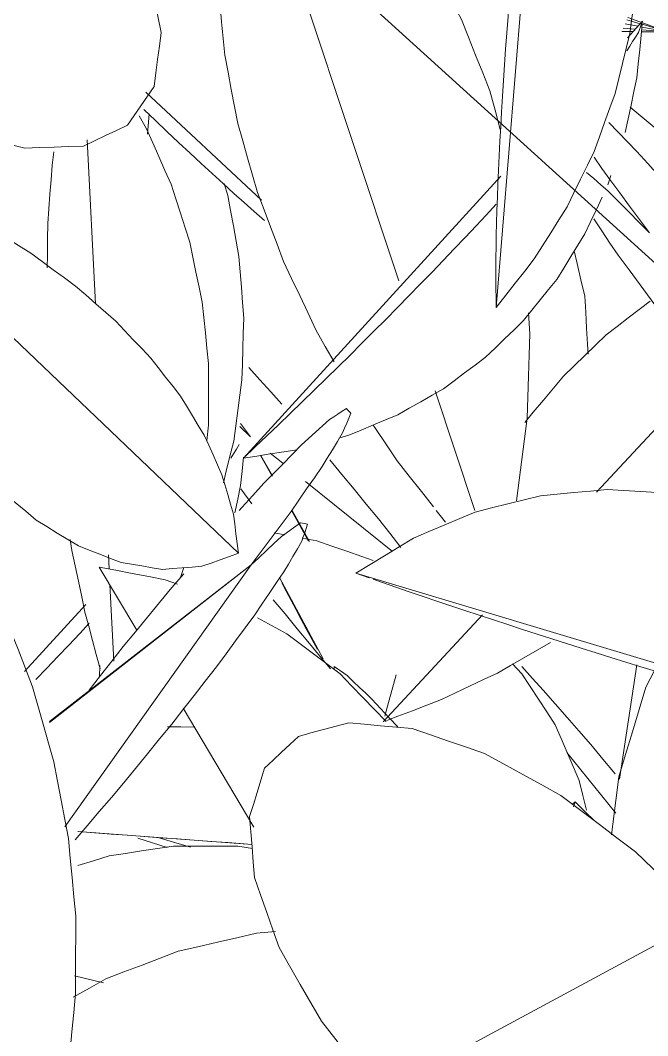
# Model space of a CAD drawing. Header units: metres. Extents: x 13.9 to 26.7, y -0.2 to 3.2.
# Drawn here: x 16.6161 to 16.6561, y 1.4507 to 1.5154 of the extents above; entities that cross this region are included whole.
import ezdxf

# ---------------------------------------------------------------- set-up
doc = ezdxf.new("R2010")
doc.units = ezdxf.units.M
doc.layers.add('Importações nas famílias', color=10, linetype='Continuous', lineweight=5)
doc.layers.add('Vegetação', color=7, linetype='Continuous', lineweight=5)

# ---------------------------------------------------------------- blocks, each defined once
blk = doc.blocks.new('Planta_pergolado_12200 - plantas pergolado_skp_Component_12-V332-Corte 1')
at = {"layer": 'Importações nas famílias'}
for p, q in [((16.62667, 1.518092), (16.6259, 1.518595)), ((16.631493, 1.503954), (16.624101, 1.510831))]:
    blk.add_line(p, q, dxfattribs=at)
at = {"layer": 'Importações nas famílias', "flags": 128}
for points in [[(16.62878, 1.516343), (16.628077, 1.516926), (16.627373, 1.517509), (16.62667, 1.518092)], [(16.623978, 1.509726), (16.624717, 1.50903), (16.625455, 1.508334), (16.626193, 1.507638), (16.626931, 1.506942)], [(16.626931, 1.506942), (16.627631, 1.5063), (16.628331, 1.505659), (16.629031, 1.505017), (16.629731, 1.504375)], [(16.629731, 1.504375), (16.630376, 1.503803), (16.631021, 1.503231), (16.631666, 1.502659)]]:
    blk.add_lwpolyline(points, dxfattribs=at)
blk = doc.blocks.new('Planta_pergolado_12200 - plantas pergolado_skp_Component_12-V333-Corte 1')
at = {"layer": 'Importações nas famílias'}
for p, q in [((16.62416, 1.508501), (16.623681, 1.509333)), ((16.6209, 1.497347), (16.620361, 1.507804)), ((16.618241, 1.507035), (16.618129, 1.506192)), ((16.628007, 1.48862), (16.628107, 1.489604)), ((16.619282, 1.482314), (16.619397, 1.481602)), ((16.621773, 1.480431), (16.621726, 1.481341)), ((16.626324, 1.479886), (16.626522, 1.480523)), ((16.622076, 1.47455), (16.621823, 1.479447))]:
    blk.add_line(p, q, dxfattribs=at)
at = {"layer": 'Importações nas famílias', "flags": 128}
for points in [[(16.625719, 1.504968), (16.625329, 1.505851), (16.624939, 1.506735), (16.62455, 1.507618), (16.62416, 1.508501)], [(16.618129, 1.506192), (16.618063, 1.505259), (16.617996, 1.504325), (16.61793, 1.503391), (16.617864, 1.502458)], [(16.626904, 1.50127), (16.626608, 1.502195), (16.626311, 1.503119), (16.626015, 1.504044), (16.625719, 1.504968)], [(16.617864, 1.502458), (16.617846, 1.501456), (16.617828, 1.500453), (16.617814, 1.499627)], [(16.627702, 1.497448), (16.627503, 1.498404), (16.627303, 1.499359), (16.627104, 1.500315), (16.626904, 1.50127)], [(16.628105, 1.493545), (16.628004, 1.494521), (16.627904, 1.495497), (16.627803, 1.496473), (16.627702, 1.497448)], [(16.628107, 1.489604), (16.628106, 1.490589), (16.628106, 1.491575), (16.628105, 1.49256), (16.628105, 1.493545)], [(16.619397, 1.481602), (16.619604, 1.480622), (16.61981, 1.479642), (16.620017, 1.478662), (16.620224, 1.477682)], [(16.620224, 1.477682), (16.620465, 1.476779), (16.620706, 1.475876), (16.620947, 1.474973), (16.621188, 1.474069)]]:
    blk.add_lwpolyline(points, dxfattribs=at)
blk = doc.blocks.new('Planta_pergolado_12200 - plantas pergolado_skp_Component_16-V335-Corte 1')
for name in ['Planta_pergolado_12200 - plantas pergolado_skp_Component_12-V332-Corte 1', 'Planta_pergolado_12200 - plantas pergolado_skp_Component_12-V333-Corte 1']:
    blk.add_blockref(name, (0, 0))
blk = doc.blocks.new('Planta_pergolado_12200 - plantas pergolado_skp_Component_12-V346-Corte 1')
at = {"layer": 'Importações nas famílias'}
for q in [(16.651314, 1.465429), (16.651382, 1.465254)]:
    blk.add_line((16.651494, 1.465573), q, dxfattribs=at)
at = {"layer": 'Importações nas famílias', "flags": 128}
blk.add_lwpolyline([(16.652727, 1.464366), (16.652111, 1.46497), (16.651494, 1.465573)], dxfattribs=at)
blk = doc.blocks.new('Planta_pergolado_12200 - plantas pergolado_skp_Component_12-V347-Corte 1')
at = {"layer": 'Importações nas famílias'}
for p, q in [((16.630907, 1.462596), (16.62998, 1.462745)), ((16.619569, 1.454471), (16.621411, 1.454023))]:
    blk.add_line(p, q, dxfattribs=at)
at = {"layer": 'Importações nas famílias', "flags": 128}
for points in [[(16.625883, 1.462754), (16.624857, 1.462599), (16.623831, 1.462443), (16.622805, 1.462288), (16.621779, 1.462133)], [(16.62998, 1.462745), (16.628956, 1.462747), (16.627931, 1.462749), (16.626907, 1.462752), (16.625883, 1.462754)], [(16.621779, 1.462133), (16.620775, 1.461824), (16.619771, 1.461515)]]:
    blk.add_lwpolyline(points, dxfattribs=at)
blk = doc.blocks.new('Planta_pergolado_12200 - plantas pergolado_skp_Component_12-V348-Corte 1')
at = {"layer": 'Importações nas famílias'}
for p, q in [((16.621138, 1.480553), (16.623536, 1.476516)), ((16.626125, 1.479464), (16.625341, 1.479743)), ((16.626489, 1.471545), (16.630999, 1.463952))]:
    blk.add_line(p, q, dxfattribs=at)
at = {"layer": 'Importações nas famílias', "flags": 128}
for points in [[(16.625341, 1.479743), (16.62429, 1.479946), (16.623239, 1.480148), (16.622189, 1.480351), (16.621138, 1.480553)], [(16.633109, 1.476293), (16.632172, 1.476798), (16.631236, 1.477303)], [(16.636492, 1.473735), (16.635646, 1.474374), (16.634801, 1.475014), (16.633955, 1.475654), (16.633109, 1.476293)], [(16.639433, 1.470696), (16.638698, 1.471456), (16.637963, 1.472215), (16.637228, 1.472975), (16.636492, 1.473735)]]:
    blk.add_lwpolyline(points, dxfattribs=at)
blk = doc.blocks.new('Planta_pergolado_12200 - plantas pergolado_skp_Component_17-V349-Corte 1')
at = {"layer": 'Importações nas famílias'}
blk.add_line((16.632232, 1.478451), (16.632992, 1.477558), dxfattribs=at)
at = {"layer": 'Importações nas famílias', "flags": 128}
for points in [[(16.632992, 1.477558), (16.633767, 1.47662), (16.634541, 1.475681), (16.635315, 1.474743), (16.63588, 1.474059)], [(16.636104, 1.474008), (16.63611, 1.474109), (16.636117, 1.474211)], [(16.636117, 1.474211), (16.636325, 1.474067), (16.636532, 1.473923), (16.63674, 1.47378), (16.636947, 1.473636)], [(16.636947, 1.473636), (16.637341, 1.473257), (16.637735, 1.472878), (16.638129, 1.472499), (16.638523, 1.472119)], [(16.638523, 1.472119), (16.639076, 1.471531), (16.639629, 1.470942), (16.640183, 1.470353)]]:
    blk.add_lwpolyline(points, dxfattribs=at)
blk = doc.blocks.new('Planta_pergolado_12200 - plantas pergolado_skp_Component_16-V350-Corte 1')
for name in ['Planta_pergolado_12200 - plantas pergolado_skp_Component_12-V348-Corte 1', 'Planta_pergolado_12200 - plantas pergolado_skp_Component_17-V349-Corte 1', 'Planta_pergolado_12200 - plantas pergolado_skp_Component_12-V346-Corte 1', 'Planta_pergolado_12200 - plantas pergolado_skp_Component_12-V347-Corte 1']:
    blk.add_blockref(name, (0, 0))
blk = doc.blocks.new('Planta_pergolado_12200 - plantas pergolado_skp_-3067429-Corte 1')
for name in ['Planta_pergolado_12200 - plantas pergolado_skp_Component_16-V335-Corte 1', 'Planta_pergolado_12200 - plantas pergolado_skp_Component_16-V350-Corte 1']:
    blk.add_blockref(name, (0, 0))
blk = doc.blocks.new('Planta_pergolado_12200 - plantas pergolado_skp_Component_12-V187-Corte 1')
at = {"layer": 'Importações nas famílias'}
for p, q in [((16.608868, 0.840144), (16.613691, 0.833821)), ((16.617053, 0.829415), (16.642806, 0.79566)), ((16.631887, 0.827547), (16.631008, 0.828565)), ((16.641702, 0.810343), (16.641275, 0.811533))]:
    blk.add_line(p, q, dxfattribs=at)
at = {"layer": 'Importações nas famílias', "flags": 128}
for points in [[(16.612388, 0.839442), (16.611215, 0.839676), (16.610041, 0.83991), (16.608868, 0.840144)], [(16.622764, 0.835165), (16.621631, 0.835757), (16.620497, 0.83635), (16.619364, 0.836943)], [(16.627057, 0.832151), (16.625984, 0.832904), (16.624911, 0.833658), (16.623838, 0.834411), (16.622764, 0.835165)], [(16.631008, 0.828565), (16.63002, 0.829462), (16.629032, 0.830358), (16.628045, 0.831255), (16.627057, 0.832151)], [(16.642784, 0.805353), (16.642513, 0.806601), (16.642243, 0.807848), (16.641972, 0.809096), (16.641702, 0.810343)], [(16.643155, 0.80042), (16.643062, 0.801654), (16.642969, 0.802887), (16.642877, 0.80412), (16.642784, 0.805353)], [(16.642806, 0.79566), (16.642893, 0.79685), (16.64298, 0.79804), (16.643068, 0.79923), (16.643155, 0.80042)]]:
    blk.add_lwpolyline(points, dxfattribs=at)
blk = doc.blocks.new('Planta_pergolado_12200 - plantas pergolado_skp_Component_17-V491-Corte 1')
at = {"layer": 'Importações nas famílias'}
blk.add_line((16.638959, 1.446932), (16.659706, 1.458125), dxfattribs=at)
at = {"layer": 'Importações nas famílias', "flags": 128}
for points in [[(16.63705, 1.470615), (16.636247, 1.470399), (16.635444, 1.470184), (16.634641, 1.469968), (16.633838, 1.469753)], [(16.6411, 1.470244), (16.640088, 1.470336), (16.639075, 1.470429), (16.638063, 1.470522), (16.63705, 1.470615)], [(16.645711, 1.468665), (16.644558, 1.46906), (16.643406, 1.469455), (16.642253, 1.469849), (16.6411, 1.470244)], [(16.633838, 1.469753), (16.633298, 1.469244), (16.632759, 1.468735), (16.63222, 1.468226), (16.631681, 1.467718)], [(16.650569, 1.465988), (16.649354, 1.466657), (16.64814, 1.467326), (16.646926, 1.467996), (16.645711, 1.468665)], [(16.631681, 1.467718), (16.631442, 1.46695), (16.631204, 1.466182), (16.630965, 1.465415), (16.630727, 1.464647)], [(16.655342, 1.462392), (16.654149, 1.463291), (16.652955, 1.46419), (16.651762, 1.465089), (16.650569, 1.465988)], [(16.630727, 1.464647), (16.630805, 1.463673), (16.630884, 1.462699), (16.630962, 1.461725), (16.631041, 1.460751)], [(16.659706, 1.458125), (16.658615, 1.459192), (16.657524, 1.460259), (16.656433, 1.461326), (16.655342, 1.462392)], [(16.631041, 1.460751), (16.631431, 1.459636), (16.631821, 1.458522), (16.632211, 1.457408), (16.632601, 1.456294)], [(16.632601, 1.456294), (16.633276, 1.455116), (16.633952, 1.453937), (16.634627, 1.452759), (16.635302, 1.45158)], [(16.635302, 1.45158), (16.636216, 1.450418), (16.63713, 1.449256), (16.638045, 1.448094), (16.638959, 1.446932)]]:
    blk.add_lwpolyline(points, dxfattribs=at)
blk = doc.blocks.new('Planta_pergolado_12200 - plantas pergolado_skp_Component_16-V492-Corte 1')
for name, p in [('Planta_pergolado_12200 - plantas pergolado_skp_Component_17-V491-Corte 1', (0, 0)), ('Planta_pergolado_12200 - plantas pergolado_skp_Component_12-V187-Corte 1', (0, 0.610611))]:
    blk.add_blockref(name, p)
blk = doc.blocks.new('Planta_pergolado_12200 - plantas pergolado_skp_Component_12-V120-Corte 1')
at = {"layer": 'Importações nas famílias'}
for p, q in [((16.76174, 0.54375), (16.75397, 0.599034)), ((16.755746, 0.596755), (16.756338, 0.595996)), ((16.756338, 0.595996), (16.75688, 0.595076))]:
    blk.add_line(p, q, dxfattribs=at)
at = {"layer": 'Importações nas famílias', "flags": 128}
for points in [[(16.756939, 0.59516), (16.756196, 0.596129), (16.755454, 0.597097), (16.754712, 0.598065), (16.75397, 0.599034)], [(16.759547, 0.590984), (16.758895, 0.592028), (16.758243, 0.593072), (16.757591, 0.594116), (16.756939, 0.59516)], [(16.761766, 0.586552), (16.761211, 0.58766), (16.760656, 0.588768), (16.760102, 0.589876), (16.759547, 0.590984)], [(16.763571, 0.581913), (16.763119, 0.583073), (16.762668, 0.584232), (16.762217, 0.585392), (16.761766, 0.586552)], [(16.764941, 0.577118), (16.764599, 0.578317), (16.764256, 0.579516), (16.763913, 0.580714), (16.763571, 0.581913)], [(16.765863, 0.572222), (16.765632, 0.573446), (16.765402, 0.57467), (16.765172, 0.575894), (16.764941, 0.577118)], [(16.766324, 0.567278), (16.766209, 0.568514), (16.766094, 0.56975), (16.765978, 0.570986), (16.765863, 0.572222)], [(16.766322, 0.562341), (16.766322, 0.563575), (16.766323, 0.56481), (16.766324, 0.566044), (16.766324, 0.567278)], [(16.765854, 0.557466), (16.765971, 0.558685), (16.766088, 0.559904), (16.766205, 0.561123), (16.766322, 0.562341)], [(16.764927, 0.552708), (16.765159, 0.553898), (16.76539, 0.555087), (16.765622, 0.556277), (16.765854, 0.557466)], [(16.76355, 0.548119), (16.763895, 0.549266), (16.764239, 0.550413), (16.764583, 0.551561), (16.764927, 0.552708)], [(16.76174, 0.54375), (16.762193, 0.544842), (16.762645, 0.545934), (16.763098, 0.547027), (16.76355, 0.548119)]]:
    blk.add_lwpolyline(points, dxfattribs=at)
blk = doc.blocks.new('Planta_pergolado_12200 - plantas pergolado_skp_Component_17-V505-Corte 1')
at = {"layer": 'Importações nas famílias', "flags": 128}
for points in [[(16.625085, 1.514639), (16.62488, 1.515678), (16.624675, 1.516716), (16.62447, 1.517755)], [(16.624635, 1.511209), (16.624747, 1.512067), (16.62486, 1.512924), (16.624972, 1.513781), (16.625085, 1.514639)], [(16.622946, 1.508739), (16.623368, 1.509357), (16.623791, 1.509974), (16.624213, 1.510592), (16.624635, 1.511209)], [(16.611965, 1.508376), (16.613071, 1.5081), (16.614177, 1.507824), (16.615282, 1.507548), (16.616388, 1.507272)], [(16.620133, 1.507396), (16.620836, 1.507732), (16.62154, 1.508068), (16.622243, 1.508403), (16.622946, 1.508739)], [(16.616388, 1.507272), (16.617324, 1.507303), (16.61826, 1.507334), (16.619197, 1.507365), (16.620133, 1.507396)]]:
    blk.add_lwpolyline(points, dxfattribs=at)
blk = doc.blocks.new('Planta_pergolado_12200 - plantas pergolado_skp_Component_16-V506-Corte 1')
for name, p in [('Planta_pergolado_12200 - plantas pergolado_skp_Component_17-V505-Corte 1', (0, 0)), ('Planta_pergolado_12200 - plantas pergolado_skp_Component_12-V120-Corte 1', (-0.146689, 0.891008))]:
    blk.add_blockref(name, p)
blk = doc.blocks.new('Planta_pergolado_12200 - plantas pergolado_skp_-V514-Corte 1')
at = {"layer": 'Importações nas famílias'}
blk.add_line((16.620756, 1.532508), (16.673502, 1.484531), dxfattribs=at)
for name in ['Planta_pergolado_12200 - plantas pergolado_skp_Component_16-V506-Corte 1', 'Planta_pergolado_12200 - plantas pergolado_skp_Component_16-V492-Corte 1']:
    blk.add_blockref(name, (0, 0))
blk = doc.blocks.new('Planta_pergolado_12200 - plantas pergolado_skp_-3067431-Corte 1')
blk.add_blockref('Planta_pergolado_12200 - plantas pergolado_skp_-V514-Corte 1', (0, 0))
blk = doc.blocks.new('Planta_pergolado_12200 - plantas pergolado_skp_-3067432-Corte 1')
for name in ['Planta_pergolado_12200 - plantas pergolado_skp_-3067431-Corte 1', 'Planta_pergolado_12200 - plantas pergolado_skp_-3067429-Corte 1']:
    blk.add_blockref(name, (0, 0))
blk = doc.blocks.new('Planta_pergolado_12200 - plantas pergolado_skp_Component_12-V627-Corte 1')
at = {"layer": 'Importações nas famílias'}
for q in [(16.670181, 1.470366), (16.638357, 1.479862)]:
    blk.add_line((16.63751, 1.480156), q, dxfattribs=at)
at = {"layer": 'Importações nas famílias', "flags": 128}
for points in [[(16.649272, 1.485103), (16.648234, 1.484842), (16.647196, 1.484582), (16.646158, 1.484321), (16.64512, 1.484061)], [(16.653527, 1.4855), (16.652463, 1.485401), (16.651399, 1.485301), (16.650335, 1.485202), (16.649272, 1.485103)], [(16.657785, 1.485243), (16.656721, 1.485307), (16.655656, 1.485371), (16.654591, 1.485436), (16.653527, 1.4855)], [(16.64512, 1.484061), (16.644132, 1.483645), (16.643144, 1.48323), (16.642156, 1.482814), (16.641168, 1.482399)], [(16.641168, 1.482399), (16.640254, 1.481838), (16.639339, 1.481277), (16.638425, 1.480717), (16.63751, 1.480156)], [(16.638605, 1.479776), (16.639204, 1.479568), (16.640051, 1.479275), (16.640898, 1.478981)], [(16.640898, 1.478981), (16.641786, 1.478682), (16.642673, 1.478382), (16.643561, 1.478083), (16.644448, 1.477784)], [(16.644448, 1.477784), (16.645366, 1.477483), (16.646284, 1.477181), (16.647202, 1.47688), (16.64812, 1.476578)], [(16.64812, 1.476578), (16.649059, 1.476278), (16.649997, 1.475978), (16.650936, 1.475678), (16.651874, 1.475378)], [(16.651874, 1.475378), (16.652823, 1.475082), (16.653771, 1.474786), (16.654719, 1.47449), (16.655668, 1.474195)], [(16.655668, 1.474195), (16.656616, 1.473907), (16.657564, 1.473619), (16.658511, 1.473331), (16.659459, 1.473043)]]:
    blk.add_lwpolyline(points, dxfattribs=at)
blk = doc.blocks.new('Planta_pergolado_12200 - plantas pergolado_skp_Component_17-V630-Corte 1')
at = {"layer": 'Importações nas famílias', "flags": 128}
for points in [[(16.653629, 1.508899), (16.654226, 1.508287), (16.654822, 1.507675), (16.655419, 1.507063)], [(16.655419, 1.507063), (16.656124, 1.506287), (16.656829, 1.50551), (16.657535, 1.504734), (16.65824, 1.503957)], [(16.653694, 1.505266), (16.653198, 1.505982), (16.652701, 1.506699)], [(16.652208, 1.505725), (16.652669, 1.505329), (16.65313, 1.504933), (16.653591, 1.504536)], [(16.656231, 1.501864), (16.655597, 1.502715), (16.654962, 1.503565), (16.654328, 1.504415), (16.653694, 1.505266)], [(16.653591, 1.504536), (16.654251, 1.503868), (16.654911, 1.5032), (16.655571, 1.502532), (16.656231, 1.501864)], [(16.654223, 1.500452), (16.653705, 1.501219), (16.653186, 1.501987), (16.652668, 1.502754)], [(16.657039, 1.496644), (16.656335, 1.497596), (16.655631, 1.498548), (16.654927, 1.4995), (16.654223, 1.500452)]]:
    blk.add_lwpolyline(points, dxfattribs=at)
blk = doc.blocks.new('Planta_pergolado_12200 - plantas pergolado_skp_Component_16-V631-Corte 1')
for name in ['Planta_pergolado_12200 - plantas pergolado_skp_Component_17-V630-Corte 1', 'Planta_pergolado_12200 - plantas pergolado_skp_Component_12-V627-Corte 1']:
    blk.add_blockref(name, (0, 0))
blk = doc.blocks.new('Planta_pergolado_12200 - plantas pergolado_skp_-3067436-Corte 1')
blk.add_blockref('Planta_pergolado_12200 - plantas pergolado_skp_Component_16-V631-Corte 1', (0, 0))
blk = doc.blocks.new('Planta_pergolado_12200 - plantas pergolado_skp_Component_12-V784-Corte 1')
at = {"layer": 'Importações nas famílias'}
blk.add_line((16.624869, 1.463299), (16.626948, 1.462676), dxfattribs=at)
at = {"layer": 'Importações nas famílias', "flags": 128}
blk.add_lwpolyline([(16.623601, 1.463262), (16.62454, 1.462961), (16.625478, 1.462661)], dxfattribs=at)
blk = doc.blocks.new('Planta_pergolado_12200 - plantas pergolado_skp_Component_12-V785-Corte 1')
at = {"layer": 'Importações nas famílias'}
for p, q in [((16.632976, 1.482604), (16.632301, 1.482729)), ((16.635019, 1.482227), (16.634073, 1.482402)), ((16.632632, 1.479892), (16.635414, 1.474706)), ((16.632784, 1.479554), (16.633065, 1.479023)), ((16.648094, 1.473743), (16.647497, 1.474389))]:
    blk.add_line(p, q, dxfattribs=at)
at = {"layer": 'Importações nas famílias', "flags": 128}
for points in [[(16.638605, 1.480974), (16.637881, 1.481227), (16.636927, 1.481561), (16.635973, 1.481894), (16.635019, 1.482227)], [(16.633065, 1.479023), (16.633385, 1.478421), (16.633705, 1.477819), (16.634025, 1.477217), (16.634344, 1.476615)], [(16.634344, 1.476615), (16.634699, 1.47595), (16.635054, 1.475285)], [(16.650209, 1.470496), (16.64968, 1.471308), (16.649152, 1.472119), (16.648623, 1.472931), (16.648094, 1.473743)], [(16.651745, 1.466936), (16.651361, 1.467826), (16.650977, 1.468716), (16.650593, 1.469606), (16.650209, 1.470496)], [(16.652206, 1.465041), (16.651976, 1.465989), (16.651745, 1.466936)]]:
    blk.add_lwpolyline(points, dxfattribs=at)
blk = doc.blocks.new('Planta_pergolado_12200 - plantas pergolado_skp_Component_17-V786-Corte 1')
at = {"layer": 'Importações nas famílias'}
for p, q in [((16.630773, 1.488848), (16.630139, 1.489698)), ((16.630113, 1.489516), (16.630773, 1.488848)), ((16.632164, 1.486359), (16.631431, 1.48767)), ((16.632177, 1.486375), (16.631441, 1.487672)), ((16.632838, 1.487185), (16.632047, 1.487822)), ((16.639847, 1.481538), (16.634299, 1.486008)), ((16.630878, 1.484579), (16.630174, 1.485531)), ((16.634483, 1.482207), (16.633393, 1.484158)), ((16.634554, 1.482189), (16.633436, 1.484158)), ((16.650953, 1.468716), (16.654084, 1.464861))]:
    blk.add_line(p, q, dxfattribs=at)
at = {"layer": 'Importações nas famílias', "flags": 128}
for points in [[(16.630667, 1.49327), (16.631372, 1.492494), (16.632077, 1.491717), (16.632782, 1.490941)], [(16.635843, 1.487388), (16.636616, 1.486449), (16.637389, 1.485509), (16.638163, 1.48457), (16.638936, 1.483631)], [(16.638936, 1.483631), (16.639664, 1.482704), (16.64037, 1.481807)], [(16.648082, 1.474201), (16.648769, 1.473454), (16.649456, 1.472706)], [(16.649456, 1.472706), (16.650213, 1.471836), (16.65097, 1.470965), (16.651728, 1.470095), (16.652485, 1.469224)], [(16.652485, 1.469224), (16.653261, 1.46829), (16.654037, 1.467356)]]:
    blk.add_lwpolyline(points, dxfattribs=at)
blk = doc.blocks.new('Planta_pergolado_12200 - plantas pergolado_skp_Component_16-V787-Corte 1')
for name in ['Planta_pergolado_12200 - plantas pergolado_skp_Component_17-V786-Corte 1', 'Planta_pergolado_12200 - plantas pergolado_skp_Component_12-V785-Corte 1', 'Planta_pergolado_12200 - plantas pergolado_skp_Component_12-V784-Corte 1']:
    blk.add_blockref(name, (0, 0))
blk = doc.blocks.new('Planta_pergolado_12200 - plantas pergolado_skp_Component_12-V813-Corte 1')
at = {"layer": 'Importações nas famílias'}
for p, q in [((16.663736, 1.497049), (16.666866, 1.500421)), ((16.65285, 1.485325), (16.65882, 1.491755)), ((16.660885, 1.485601), (16.661374, 1.486313)), ((16.660311, 1.48492), (16.660885, 1.485601)), ((16.639253, 1.470681), (16.645585, 1.477501))]:
    blk.add_line(p, q, dxfattribs=at)
at = {"layer": 'Importações nas famílias', "flags": 128}
for points in [[(16.666866, 1.500421), (16.666257, 1.500466), (16.665648, 1.50051), (16.665038, 1.500554)], [(16.663773, 1.50049), (16.663118, 1.500382), (16.662463, 1.500273), (16.661807, 1.500164)], [(16.666457, 1.497407), (16.666559, 1.49816), (16.666662, 1.498914), (16.666764, 1.499668), (16.666866, 1.500421)], [(16.656264, 1.497516), (16.655565, 1.496978), (16.654867, 1.49644), (16.654169, 1.495901), (16.653471, 1.495363)], [(16.665846, 1.495139), (16.66605, 1.495895), (16.666253, 1.496651), (16.666457, 1.497407)], [(16.653471, 1.495363), (16.652791, 1.494703), (16.652111, 1.494043), (16.651431, 1.493382), (16.650752, 1.492722)], [(16.650752, 1.492722), (16.650106, 1.491955), (16.649461, 1.491188), (16.648815, 1.490421), (16.648275, 1.489779)], [(16.646525, 1.473793), (16.64737, 1.474279), (16.648216, 1.474766), (16.649061, 1.475253), (16.649906, 1.47574)], [(16.640077, 1.47367), (16.639802, 1.472673), (16.639528, 1.471677), (16.639353, 1.471041)], [(16.642961, 1.4721), (16.643852, 1.472523), (16.644743, 1.472946), (16.645634, 1.47337), (16.646525, 1.473793)], [(16.639472, 1.470764), (16.64018, 1.471035), (16.641107, 1.47139), (16.642034, 1.471745), (16.642961, 1.4721)]]:
    blk.add_lwpolyline(points, dxfattribs=at)
blk = doc.blocks.new('Planta_pergolado_12200 - plantas pergolado_skp_Component_17-V814-Corte 1')
at = {"layer": 'Importações nas famílias'}
for p, q in [((16.654789, 1.515464), (16.65564, 1.515209)), ((16.654852, 1.515612), (16.657372, 1.51469)), ((16.654559, 1.514921), (16.65532, 1.514858)), ((16.654674, 1.515192), (16.655487, 1.515041)), ((16.655733, 1.514824), (16.657372, 1.51469)), ((16.65575, 1.514992), (16.657372, 1.51469)), ((16.655768, 1.515171), (16.657372, 1.51469)), ((16.655184, 1.51471), (16.654472, 1.514716)), ((16.657372, 1.51469), (16.655717, 1.514667)), ((16.657372, 1.51469), (16.655721, 1.514705)), ((16.654993, 1.509881), (16.66437, 1.502086))]:
    blk.add_line(p, q, dxfattribs=at)
blk = doc.blocks.new('Planta_pergolado_12200 - plantas pergolado_skp_Component_16-V815-Corte 1')
for name in ['Planta_pergolado_12200 - plantas pergolado_skp_Component_17-V814-Corte 1', 'Planta_pergolado_12200 - plantas pergolado_skp_Component_12-V813-Corte 1']:
    blk.add_blockref(name, (0, 0))
blk = doc.blocks.new('Planta_pergolado_12200 - plantas pergolado_skp_-3067440-Corte 1')
for name in ['Planta_pergolado_12200 - plantas pergolado_skp_Component_16-V815-Corte 1', 'Planta_pergolado_12200 - plantas pergolado_skp_Component_16-V787-Corte 1']:
    blk.add_blockref(name, (0, 0))
blk = doc.blocks.new('Planta_pergolado_12200 - plantas pergolado_skp_Component_12-V884-Corte 1')
at = {"layer": 'Importações nas famílias'}
for p, q in [((16.619773, 1.463677), (16.630898, 1.462852)), ((16.620836, 1.463602), (16.619824, 1.463677)), ((16.63039, 1.462894), (16.629328, 1.462973))]:
    blk.add_line(p, q, dxfattribs=at)
at = {"layer": 'Importações nas famílias', "flags": 128}
for points in [[(16.625486, 1.47037), (16.626348, 1.470352), (16.627208, 1.470334)], [(16.625048, 1.46329), (16.623995, 1.463368), (16.622942, 1.463446), (16.621889, 1.463524), (16.620836, 1.463602)], [(16.629328, 1.462973), (16.628258, 1.463052), (16.627188, 1.463131), (16.626118, 1.463211), (16.625048, 1.46329)]]:
    blk.add_lwpolyline(points, dxfattribs=at)
blk = doc.blocks.new('Planta_pergolado_12200 - plantas pergolado_skp_Component_16-V886-Corte 1')
blk.add_blockref('Planta_pergolado_12200 - plantas pergolado_skp_Component_12-V884-Corte 1', (0, 0))
blk = doc.blocks.new('Planta_pergolado_12200 - plantas pergolado_skp_Component_12-V946-Corte 1')
at = {"layer": 'Importações nas famílias'}
for p, q in [((16.632553, 1.521965), (16.640237, 1.498803)), ((16.648594, 1.495422), (16.648507, 1.496761)), ((16.642564, 1.49179), (16.645096, 1.484158)), ((16.642625, 1.484158), (16.643216, 1.483405))]:
    blk.add_line(p, q, dxfattribs=at)
at = {"layer": 'Importações nas famílias', "flags": 128}
for points in [[(16.64202, 1.519542), (16.641375, 1.52041), (16.64073, 1.521278), (16.640085, 1.522146), (16.63944, 1.523014)], [(16.628769, 1.520217), (16.628762, 1.519506), (16.628752, 1.518479), (16.628743, 1.517451)], [(16.644238, 1.515482), (16.643684, 1.516497), (16.643129, 1.517512), (16.642575, 1.518527), (16.64202, 1.519542)], [(16.628743, 1.517451), (16.628842, 1.516387), (16.628942, 1.515324), (16.629042, 1.51426), (16.629142, 1.513196)], [(16.646041, 1.510928), (16.64559, 1.512067), (16.645139, 1.513205), (16.644689, 1.514343), (16.644238, 1.515482)], [(16.629142, 1.513196), (16.62935, 1.512108), (16.629557, 1.51102), (16.629765, 1.509932), (16.629973, 1.508844)], [(16.646714, 1.508459), (16.646378, 1.509694), (16.646041, 1.510928)], [(16.629973, 1.508844), (16.630287, 1.507744), (16.630601, 1.506644), (16.630915, 1.505543), (16.631229, 1.504443)], [(16.631229, 1.504443), (16.631645, 1.503343), (16.632061, 1.502243), (16.632477, 1.501143), (16.632893, 1.500042)], [(16.632893, 1.500042), (16.633407, 1.498954), (16.633921, 1.497866), (16.634435, 1.496778), (16.634949, 1.49569)], [(16.634949, 1.49569), (16.635555, 1.494627), (16.636114, 1.493646)], [(16.648426, 1.490042), (16.648468, 1.491387), (16.64851, 1.492732), (16.648552, 1.494077), (16.648594, 1.495422)], [(16.638605, 1.489606), (16.638757, 1.48938), (16.639448, 1.488353), (16.640139, 1.487325)], [(16.647746, 1.484767), (16.647916, 1.486086), (16.648086, 1.487405), (16.648256, 1.488723), (16.648426, 1.490042)], [(16.640139, 1.487325), (16.640908, 1.486345), (16.641678, 1.485365), (16.642447, 1.484385)]]:
    blk.add_lwpolyline(points, dxfattribs=at)
blk = doc.blocks.new('Planta_pergolado_12200 - plantas pergolado_skp_Component_12-V713-Corte 1')
at = {"layer": 'Importações nas famílias'}
for p, q in [((16.632383, 0.846701), (16.631163, 0.846582)), ((16.624151, 0.834055), (16.638605, 0.836401)), ((16.611557, 0.836021), (16.610817, 0.835196)), ((16.60857, 0.831526), (16.613892, 0.83239))]:
    blk.add_line(p, q, dxfattribs=at)
at = {"layer": 'Importações nas famílias', "flags": 128}
for points in [[(16.631163, 0.846582), (16.629917, 0.846295), (16.628671, 0.846008), (16.627426, 0.845721), (16.62618, 0.845434)], [(16.62618, 0.845434), (16.625023, 0.844994), (16.623866, 0.844554), (16.622708, 0.844114), (16.621551, 0.843674)], [(16.621551, 0.843674), (16.62051, 0.843091), (16.619468, 0.842508)], [(16.610817, 0.835196), (16.610255, 0.834279), (16.609693, 0.833361), (16.609132, 0.832444), (16.60857, 0.831526)], [(16.60857, 0.831526), (16.609475, 0.831268), (16.610381, 0.83101), (16.611287, 0.830752), (16.612192, 0.830495)], [(16.612192, 0.830495), (16.613175, 0.830317), (16.614157, 0.830138)], [(16.629702, 0.829672), (16.630481, 0.829772), (16.631656, 0.829924)]]:
    blk.add_lwpolyline(points, dxfattribs=at)
blk = doc.blocks.new('Planta_pergolado_12200 - plantas pergolado_skp_Component_17-V950-Corte 1')
at = {"layer": 'Importações nas famílias'}
blk.add_line((16.656, 1.472897), (16.656539, 1.473951), dxfattribs=at)
at = {"layer": 'Importações nas famílias', "flags": 128}
for points in [[(16.654273, 1.467171), (16.654705, 1.468603), (16.655136, 1.470034), (16.655568, 1.471466), (16.656, 1.472897)], [(16.653798, 1.463465), (16.653885, 1.464144), (16.654079, 1.465658), (16.654273, 1.467171)]]:
    blk.add_lwpolyline(points, dxfattribs=at)
blk = doc.blocks.new('Planta_pergolado_12200 - plantas pergolado_skp_Component_16-V951-Corte 1')
for name, p in [('Planta_pergolado_12200 - plantas pergolado_skp_Component_12-V946-Corte 1', (0, 0)), ('Planta_pergolado_12200 - plantas pergolado_skp_Component_17-V950-Corte 1', (0, 0)), ('Planta_pergolado_12200 - plantas pergolado_skp_Component_12-V713-Corte 1', (0, 0.610611))]:
    blk.add_blockref(name, p)
blk = doc.blocks.new('Planta_pergolado_12200 - plantas pergolado_skp_-V954-Corte 1')
blk.add_blockref('Planta_pergolado_12200 - plantas pergolado_skp_Component_16-V951-Corte 1', (0, 0))
blk = doc.blocks.new('Planta_pergolado_12200 - plantas pergolado_skp_-3067442-Corte 1')
for name in ['Planta_pergolado_12200 - plantas pergolado_skp_-V954-Corte 1', 'Planta_pergolado_12200 - plantas pergolado_skp_Component_16-V886-Corte 1']:
    blk.add_blockref(name, (0, 0))
blk = doc.blocks.new('Planta_pergolado_12200 - plantas pergolado_skp_-3067443-Corte 1')
for name in ['Planta_pergolado_12200 - plantas pergolado_skp_-3067442-Corte 1', 'Planta_pergolado_12200 - plantas pergolado_skp_-3067440-Corte 1', 'Planta_pergolado_12200 - plantas pergolado_skp_-3067436-Corte 1']:
    blk.add_blockref(name, (0, 0))
blk = doc.blocks.new('Planta_pergolado_12200 - plantas pergolado_skp_Component_12-V1196-Corte 1')
at = {"layer": 'Importações nas famílias'}
for p, q in [((16.655788, 1.515371), (16.65482, 1.514311)), ((16.646753, 1.505478), (16.630332, 1.487498)), ((16.65377, 1.505522), (16.653573, 1.504928)), ((16.637056, 1.488961), (16.636406, 1.488778))]:
    blk.add_line(p, q, dxfattribs=at)
at = {"layer": 'Importações nas famílias', "flags": 128}
for points in [[(16.65577, 1.51519), (16.655696, 1.514466), (16.655605, 1.513562), (16.655513, 1.512657), (16.655422, 1.511753)], [(16.655519, 1.514647), (16.655586, 1.514828), (16.655654, 1.515009), (16.655721, 1.51519), (16.655788, 1.515371)], [(16.654789, 1.513482), (16.654972, 1.513773), (16.655154, 1.514065), (16.655337, 1.514356), (16.655519, 1.514647)], [(16.655422, 1.511753), (16.655236, 1.510879), (16.655051, 1.510006), (16.654866, 1.509132), (16.654681, 1.508259)], [(16.653207, 1.504145), (16.652842, 1.503362), (16.652476, 1.50258), (16.652111, 1.501797)], [(16.645166, 1.502306), (16.645812, 1.503002), (16.646457, 1.503698)], [(16.642364, 1.499369), (16.643065, 1.500103), (16.643765, 1.500838), (16.644465, 1.501572), (16.645166, 1.502306)], [(16.652111, 1.501797), (16.651661, 1.501073), (16.65121, 1.500349), (16.65076, 1.499625), (16.65031, 1.498901)], [(16.63941, 1.496349), (16.640149, 1.497104), (16.640887, 1.497859), (16.641626, 1.498614), (16.642364, 1.499369)], [(16.65031, 1.498901), (16.649781, 1.498244), (16.649251, 1.497587), (16.648722, 1.496929), (16.648192, 1.496272)], [(16.636373, 1.493317), (16.637132, 1.494075), (16.637891, 1.494833), (16.638651, 1.495591), (16.63941, 1.496349)], [(16.648192, 1.496272), (16.647589, 1.495689), (16.646986, 1.495106), (16.646382, 1.494523), (16.645779, 1.49394)], [(16.645779, 1.49394), (16.645109, 1.493437), (16.644439, 1.492934), (16.643769, 1.492432), (16.643099, 1.491929)], [(16.633323, 1.490343), (16.634085, 1.491087), (16.634848, 1.49183), (16.63561, 1.492574), (16.636373, 1.493317)], [(16.643099, 1.491929), (16.642369, 1.491513), (16.641639, 1.491096), (16.64091, 1.49068), (16.64018, 1.490263)], [(16.630332, 1.487498), (16.63108, 1.488209), (16.631827, 1.488921), (16.632575, 1.489632), (16.633323, 1.490343)], [(16.64018, 1.490263), (16.639399, 1.489938), (16.638618, 1.489612), (16.637837, 1.489286), (16.637056, 1.488961)], [(16.633761, 1.488035), (16.632904, 1.487901), (16.632047, 1.487767), (16.631189, 1.487632), (16.630332, 1.487498)]]:
    blk.add_lwpolyline(points, dxfattribs=at)
blk = doc.blocks.new('Planta_pergolado_12200 - plantas pergolado_skp_Component_12-V1197-Corte 1')
at = {"layer": 'Importações nas famílias'}
blk.add_line((16.649751, 1.537392), (16.646449, 1.497114), dxfattribs=at)
at = {"layer": 'Importações nas famílias', "flags": 128}
for points in [[(16.651009, 1.539442), (16.651483, 1.538571), (16.651957, 1.537701)], [(16.651957, 1.537701), (16.652336, 1.536786), (16.652716, 1.535871), (16.653095, 1.534957), (16.653475, 1.534042)], [(16.649084, 1.53435), (16.649206, 1.535253), (16.649328, 1.536156), (16.649422, 1.536853)], [(16.648608, 1.53043), (16.648727, 1.53141), (16.648846, 1.53239), (16.648965, 1.53337), (16.649084, 1.53435)], [(16.653475, 1.534042), (16.653756, 1.533094), (16.654037, 1.532146), (16.654318, 1.531197), (16.654599, 1.530249)], [(16.648156, 1.526296), (16.648269, 1.527329), (16.648382, 1.528363), (16.648495, 1.529397), (16.648608, 1.53043)], [(16.654599, 1.530249), (16.654779, 1.529278), (16.654958, 1.528306), (16.655138, 1.527335), (16.655317, 1.526363)], [(16.647739, 1.522043), (16.647843, 1.523106), (16.647947, 1.524169), (16.648052, 1.525232), (16.648156, 1.526296)], [(16.655317, 1.526363), (16.655393, 1.525379), (16.655469, 1.524396), (16.655545, 1.523412), (16.655621, 1.522428)], [(16.647365, 1.517772), (16.647459, 1.51884), (16.647552, 1.519907), (16.647645, 1.520975), (16.647739, 1.522043)], [(16.655621, 1.522428), (16.655593, 1.521443), (16.655565, 1.520457), (16.655536, 1.519472), (16.655508, 1.518487)], [(16.655508, 1.518487), (16.655376, 1.517511), (16.655243, 1.516535), (16.655111, 1.515559), (16.654978, 1.514584)], [(16.647045, 1.513583), (16.647125, 1.51463), (16.647205, 1.515677), (16.647285, 1.516725), (16.647365, 1.517772)], [(16.654978, 1.514584), (16.654743, 1.513628), (16.654508, 1.512673), (16.654273, 1.511717), (16.654038, 1.510762)], [(16.646785, 1.509574), (16.64685, 1.510576), (16.646915, 1.511578), (16.64698, 1.512581), (16.647045, 1.513583)], [(16.654038, 1.510762), (16.653703, 1.509837), (16.653368, 1.508913), (16.653033, 1.507988), (16.652698, 1.507064)], [(16.646592, 1.50584), (16.64664, 1.506773), (16.646689, 1.507707), (16.646737, 1.50864), (16.646785, 1.509574)], [(16.652698, 1.507064), (16.652267, 1.50618), (16.651836, 1.505297), (16.651405, 1.504414), (16.650973, 1.503531)], [(16.64647, 1.502467), (16.6465, 1.50331), (16.646531, 1.504153), (16.646562, 1.504996), (16.646592, 1.50584)], [(16.650973, 1.503531), (16.650451, 1.502698), (16.649928, 1.501866), (16.649405, 1.501034), (16.648882, 1.500202)], [(16.646422, 1.499536), (16.646434, 1.500268), (16.646446, 1.501001), (16.646458, 1.501734), (16.64647, 1.502467)], [(16.648882, 1.500202), (16.648274, 1.49943), (16.647666, 1.498658), (16.647057, 1.497886), (16.646449, 1.497114)], [(16.646449, 1.497114), (16.646442, 1.497719), (16.646435, 1.498325), (16.646429, 1.49893), (16.646422, 1.499536)]]:
    blk.add_lwpolyline(points, dxfattribs=at)
blk = doc.blocks.new('Planta_pergolado_12200 - plantas pergolado_skp_Component_12-V1201-Corte 1')
at = {"layer": 'Importações nas famílias'}
blk.add_line((16.607673, 1.502785), (16.630016, 1.481433), dxfattribs=at)
at = {"layer": 'Importações nas famílias', "flags": 128}
for points in [[(16.608532, 1.505058), (16.609418, 1.504667), (16.610304, 1.504276)], [(16.610304, 1.504276), (16.611141, 1.503835), (16.611979, 1.503394), (16.612816, 1.502953), (16.613654, 1.502512)], [(16.613654, 1.502512), (16.614434, 1.502026), (16.615215, 1.50154), (16.615995, 1.501054), (16.616775, 1.500568)], [(16.616775, 1.500568), (16.617489, 1.500042), (16.618203, 1.499516), (16.618918, 1.498991), (16.619632, 1.498465)], [(16.607489, 1.495208), (16.607035, 1.496165), (16.606581, 1.497122), (16.606127, 1.498079), (16.605673, 1.499036)], [(16.619632, 1.498465), (16.620272, 1.497906), (16.620912, 1.497347), (16.621552, 1.496787), (16.622193, 1.496228)], [(16.622193, 1.496228), (16.622752, 1.495641), (16.623311, 1.495054), (16.62387, 1.494468), (16.624429, 1.493881)], [(16.609593, 1.491667), (16.609067, 1.492552), (16.608541, 1.493437), (16.608015, 1.494323), (16.607489, 1.495208)], [(16.624429, 1.493881), (16.624901, 1.493273), (16.625373, 1.492665), (16.625845, 1.492057), (16.626316, 1.49145)], [(16.611935, 1.488496), (16.611349, 1.489289), (16.610764, 1.490082), (16.610178, 1.490874), (16.609593, 1.491667)], [(16.626316, 1.49145), (16.626696, 1.490828), (16.627075, 1.490205), (16.627454, 1.489583), (16.627833, 1.488961)], [(16.627833, 1.488961), (16.628116, 1.488332), (16.628398, 1.487703), (16.628681, 1.487073), (16.628963, 1.486444)], [(16.61446, 1.48577), (16.613829, 1.486452), (16.613197, 1.487133), (16.612566, 1.487815), (16.611935, 1.488496)], [(16.628963, 1.486444), (16.629146, 1.485814), (16.629329, 1.485185), (16.629511, 1.484555), (16.629694, 1.483925)], [(16.617109, 1.483552), (16.616446, 1.484107), (16.615784, 1.484661), (16.615122, 1.485216), (16.61446, 1.48577)], [(16.629694, 1.483925), (16.629774, 1.483302), (16.629855, 1.482679), (16.629936, 1.482056), (16.630016, 1.481433)], [(16.619819, 1.481895), (16.619142, 1.482309), (16.618464, 1.482723), (16.617786, 1.483138), (16.617109, 1.483552)], [(16.622528, 1.480837), (16.621851, 1.481101), (16.621174, 1.481366), (16.620496, 1.48163), (16.619819, 1.481895)], [(16.630016, 1.481433), (16.629434, 1.481225), (16.628852, 1.481018), (16.628269, 1.48081), (16.627687, 1.480603)], [(16.625171, 1.480403), (16.62451, 1.480511), (16.62385, 1.48062), (16.623189, 1.480728), (16.622528, 1.480837)], [(16.627687, 1.480603), (16.627058, 1.480553), (16.626429, 1.480503), (16.6258, 1.480453), (16.625171, 1.480403)]]:
    blk.add_lwpolyline(points, dxfattribs=at)
blk = doc.blocks.new('Planta_pergolado_12200 - plantas pergolado_skp_Component_17-V1202-Corte 1')
at = {"layer": 'Importações nas famílias'}
for p, q in [((16.617966, 1.470692), (16.630833, 1.4807)), ((16.630833, 1.4807), (16.617966, 1.470634)), ((16.618951, 1.463985), (16.630833, 1.4807)), ((16.625763, 1.47924), (16.626528, 1.480128))]:
    blk.add_line(p, q, dxfattribs=at)
at = {"layer": 'Importações nas famílias', "flags": 128}
for points in [[(16.635824, 1.489969), (16.636092, 1.490141), (16.636361, 1.490313), (16.63663, 1.490484), (16.636898, 1.490656)], [(16.637182, 1.49036), (16.637051, 1.490046), (16.636919, 1.489731), (16.636787, 1.489417), (16.636656, 1.489102)], [(16.636898, 1.490656), (16.636969, 1.490582), (16.63704, 1.490508), (16.637111, 1.490434), (16.637182, 1.49036)], [(16.634032, 1.488347), (16.63448, 1.488752), (16.634928, 1.489158), (16.635376, 1.489563), (16.635824, 1.489969)], [(16.636656, 1.489102), (16.636331, 1.488568), (16.636006, 1.488035), (16.63568, 1.487501), (16.635355, 1.486967)], [(16.631644, 1.485899), (16.632241, 1.486511), (16.632838, 1.487123), (16.633435, 1.487735), (16.634032, 1.488347)], [(16.635355, 1.486967), (16.634859, 1.486251), (16.634362, 1.485535), (16.633866, 1.484818), (16.633369, 1.484102)], [(16.630063, 1.484158), (16.630234, 1.484346), (16.630939, 1.485122), (16.631644, 1.485899)], [(16.633369, 1.484102), (16.632735, 1.483251), (16.632101, 1.482401), (16.631467, 1.48155), (16.630833, 1.4807)], [(16.632755, 1.482498), (16.633062, 1.482718), (16.633368, 1.482938), (16.633674, 1.483158), (16.633981, 1.483378)], [(16.633981, 1.483378), (16.634092, 1.483353), (16.634203, 1.483329), (16.634315, 1.483304), (16.634426, 1.483279)], [(16.634426, 1.483279), (16.634335, 1.483012), (16.634243, 1.482744), (16.634152, 1.482477), (16.634061, 1.482209)], [(16.630833, 1.4807), (16.631313, 1.481149), (16.631794, 1.481599), (16.632275, 1.482049), (16.632755, 1.482498)], [(16.634061, 1.482209), (16.633773, 1.481717), (16.633485, 1.481224), (16.633197, 1.480732), (16.632909, 1.48024)], [(16.632909, 1.48024), (16.632445, 1.479556), (16.63198, 1.478873), (16.631516, 1.478189), (16.631051, 1.477506)], [(16.62267, 1.475483), (16.623443, 1.476422), (16.624217, 1.477362), (16.62499, 1.478301), (16.625763, 1.47924)], [(16.631051, 1.477506), (16.630441, 1.476678), (16.629831, 1.47585), (16.629222, 1.475022), (16.628612, 1.474194)], [(16.620485, 1.472704), (16.621213, 1.47363), (16.621942, 1.474556), (16.62267, 1.475483)], [(16.628612, 1.474194), (16.627898, 1.473278), (16.627185, 1.472361), (16.626472, 1.471445), (16.625758, 1.470529)], [(16.625758, 1.470529), (16.62499, 1.469587), (16.624221, 1.468645), (16.623453, 1.467703), (16.622684, 1.466761)], [(16.622684, 1.466761), (16.621913, 1.465858), (16.621142, 1.464955), (16.620371, 1.464051), (16.6196, 1.463148)]]:
    blk.add_lwpolyline(points, dxfattribs=at)
blk = doc.blocks.new('Planta_pergolado_12200 - plantas pergolado_skp_Component_16-V1203-Corte 1')
for name in ['Planta_pergolado_12200 - plantas pergolado_skp_Component_12-V1197-Corte 1', 'Planta_pergolado_12200 - plantas pergolado_skp_Component_12-V1196-Corte 1', 'Planta_pergolado_12200 - plantas pergolado_skp_Component_12-V1201-Corte 1', 'Planta_pergolado_12200 - plantas pergolado_skp_Component_17-V1202-Corte 1']:
    blk.add_blockref(name, (0, 0))
blk = doc.blocks.new('Planta_pergolado_12200 - plantas pergolado_skp_-V1263-Corte 1')
blk.add_blockref('Planta_pergolado_12200 - plantas pergolado_skp_Component_16-V1203-Corte 1', (0, 0))
blk = doc.blocks.new('Planta_pergolado_12200 - plantas pergolado_skp_Component_12-V1307-Corte 1')
at = {"layer": 'Importações nas famílias'}
for p, q in [((16.620281, 1.478164), (16.616368, 1.47388)), ((16.619898, 1.476311), (16.620504, 1.476964))]:
    blk.add_line(p, q, dxfattribs=at)
at = {"layer": 'Importações nas famílias', "flags": 128}
for points in [[(16.629521, 1.487487), (16.629704, 1.487779), (16.629886, 1.48807), (16.630069, 1.488361)], [(16.630337, 1.487567), (16.630245, 1.486662), (16.630154, 1.485758)], [(16.630154, 1.485758), (16.629969, 1.484884), (16.629783, 1.484011)], [(16.617097, 1.473374), (16.617797, 1.474109), (16.618497, 1.474843), (16.619198, 1.475577), (16.619898, 1.476311)]]:
    blk.add_lwpolyline(points, dxfattribs=at)
blk = doc.blocks.new('Planta_pergolado_12200 - plantas pergolado_skp_Component_12-V1308-Corte 1')
at = {"layer": 'Importações nas famílias'}
for p, q in [((16.624325, 1.509466), (16.624218, 1.50816)), ((16.629105, 1.505017), (16.629331, 1.504254)), ((16.621154, 1.473555), (16.621166, 1.474274))]:
    blk.add_line(p, q, dxfattribs=at)
at = {"layer": 'Importações nas famílias', "flags": 128}
for points in [[(16.629331, 1.504254), (16.629511, 1.503283), (16.62969, 1.502311), (16.62987, 1.50134), (16.63005, 1.500368)], [(16.63005, 1.500368), (16.630126, 1.499385), (16.630202, 1.498401), (16.630278, 1.497417), (16.630354, 1.496433)], [(16.630354, 1.496433), (16.630325, 1.495448), (16.630297, 1.494462), (16.630269, 1.493477), (16.63024, 1.492492)], [(16.63024, 1.492492), (16.630108, 1.491516), (16.629975, 1.49054), (16.629843, 1.489565), (16.629711, 1.488589)], [(16.629711, 1.488589), (16.629475, 1.487633), (16.62924, 1.486678), (16.629055, 1.485925)]]:
    blk.add_lwpolyline(points, dxfattribs=at)
blk = doc.blocks.new('Planta_pergolado_12200 - plantas pergolado_skp_Component_16-V1314-Corte 1')
for name in ['Planta_pergolado_12200 - plantas pergolado_skp_Component_12-V1308-Corte 1', 'Planta_pergolado_12200 - plantas pergolado_skp_Component_12-V1307-Corte 1']:
    blk.add_blockref(name, (0, 0))
blk = doc.blocks.new('Planta_pergolado_12200 - plantas pergolado_skp_-V1378-Corte 1')
blk.add_blockref('Planta_pergolado_12200 - plantas pergolado_skp_Component_16-V1314-Corte 1', (0, 0))
blk = doc.blocks.new('Planta_pergolado_12200 - plantas pergolado_skp_Component_12-V1440-Corte 1')
at = {"layer": 'Importações nas famílias'}
for p, q in [((16.659978, 1.504326), (16.659669, 1.502292)), ((16.655422, 1.474313), (16.654314, 1.467014))]:
    blk.add_line(p, q, dxfattribs=at)
at = {"layer": 'Importações nas famílias', "flags": 128}
blk.add_lwpolyline([(16.661001, 1.502305), (16.660489, 1.503316), (16.659978, 1.504326)], dxfattribs=at)
blk = doc.blocks.new('Planta_pergolado_12200 - plantas pergolado_skp_Component_16-V1444-Corte 1')
blk.add_blockref('Planta_pergolado_12200 - plantas pergolado_skp_Component_12-V1440-Corte 1', (0, 0))
blk = doc.blocks.new('Planta_pergolado_12200 - plantas pergolado_skp_Component_12-V1445-Corte 1')
at = {"layer": 'Importações nas famílias'}
blk.add_line((16.628846, 1.517548), (16.627557, 1.519408), dxfattribs=at)
at = {"layer": 'Importações nas famílias', "flags": 128}
for points in [[(16.651414, 1.500725), (16.65161, 1.499906), (16.651859, 1.498864), (16.652108, 1.497822)], [(16.652108, 1.497822), (16.652164, 1.496807), (16.65222, 1.495793), (16.652276, 1.494778), (16.652312, 1.494139)]]:
    blk.add_lwpolyline(points, dxfattribs=at)
blk = doc.blocks.new('Planta_pergolado_12200 - plantas pergolado_skp_Component_16-V1447-Corte 1')
blk.add_blockref('Planta_pergolado_12200 - plantas pergolado_skp_Component_12-V1445-Corte 1', (0, 0))
blk = doc.blocks.new('Planta_pergolado_12200 - plantas pergolado_skp_-V1467-Corte 1')
for name in ['Planta_pergolado_12200 - plantas pergolado_skp_Component_16-V1447-Corte 1', 'Planta_pergolado_12200 - plantas pergolado_skp_Component_16-V1444-Corte 1']:
    blk.add_blockref(name, (0, 0))
blk = doc.blocks.new('Planta_pergolado_12200 - plantas pergolado_skp_-V1468-Corte 1')
blk.add_blockref('Planta_pergolado_12200 - plantas pergolado_skp_-V1467-Corte 1', (0, 0))
blk = doc.blocks.new('Planta_pergolado_12200 - plantas pergolado_skp_-3067454-Corte 1')
for name in ['Planta_pergolado_12200 - plantas pergolado_skp_-V1263-Corte 1', 'Planta_pergolado_12200 - plantas pergolado_skp_-V1378-Corte 1', 'Planta_pergolado_12200 - plantas pergolado_skp_-V1468-Corte 1']:
    blk.add_blockref(name, (0, 0))
blk = doc.blocks.new('Planta_pergolado_12200 - Planta_pergolado_12200-3067476-Corte 1')
for name in ['Planta_pergolado_12200 - plantas pergolado_skp_-3067454-Corte 1', 'Planta_pergolado_12200 - plantas pergolado_skp_-3067443-Corte 1', 'Planta_pergolado_12200 - plantas pergolado_skp_-3067432-Corte 1']:
    blk.add_blockref(name, (0, 0))

msp = doc.modelspace()

# ---------------------------------------------------------------- block references
at = {"layer": 'Vegetação', "color": 10}
msp.add_blockref('Planta_pergolado_12200 - Planta_pergolado_12200-3067476-Corte 1', (0, 0), dxfattribs=at)

doc.saveas('drawing.dxf')
